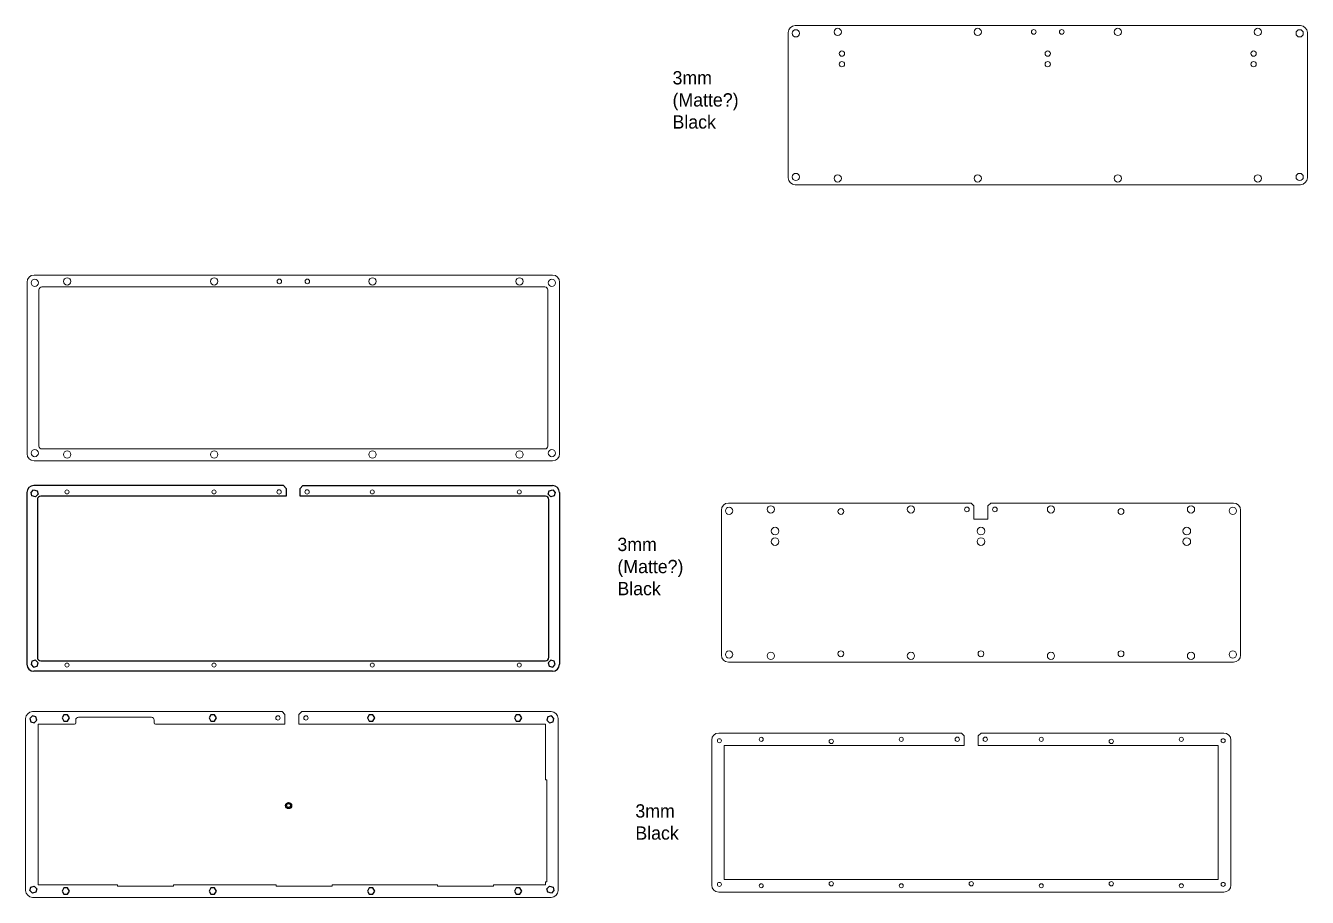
# Model space of a CAD drawing. Header units: millimetres. Extents: x 60 to 3943, y -655 to 1781.
# Drawn here: x 2076 to 2991, y 857 to 1480 of the extents above; entities that cross this region are included whole.
import ezdxf

# ---------------------------------------------------------------- set-up
doc = ezdxf.new("R2010")
doc.units = ezdxf.units.MM
doc.header["$MEASUREMENT"] = 0

msp = doc.modelspace()

# ---------------------------------------------------------------- linework, layer by layer
at = {"lineweight": 0}
for p, q in [((2620.45, 1475.06), (2620.45, 1371.46)), ((2986.23, 1480.06), (2625.45, 1480.06)), ((2991.23, 1475.06), (2991.23, 1371.46)), ((2986.23, 1366.46), (2625.45, 1366.46)), ((2081.96, 1301.89), (2452.26, 1301.89)), ((2076.96, 1296.89), (2076.96, 1174.24)), ((2085.46, 1291.39), (2085.46, 1179.74)), ((2087.46, 1293.39), (2446.76, 1293.39)), ((2448.76, 1291.39), (2448.76, 1179.74)), ((2457.26, 1174.24), (2457.26, 1296.89)), ((2446.76, 1177.74), (2087.46, 1177.74)), ((2081.96, 1169.24), (2452.26, 1169.24)), ((2577.75, 1139.03), (2751.14, 1139.03)), ((2753.14, 1137.03), (2751.14, 1139.03)), ((2753.14, 1137.03), (2753.14, 1127.53)), ((2763.14, 1137.03), (2765.14, 1139.03)), ((2763.14, 1137.03), (2763.14, 1127.53)), ((2765.14, 1139.03), (2938.53, 1139.03)), ((2572.75, 1134.03), (2572.75, 1030.43)), ((2753.14, 1127.53), (2763.14, 1127.53)), ((2943.53, 1134.03), (2943.53, 1030.43)), ((2938.53, 1025.43), (2577.75, 1025.43)), ((2259.1, 990.06), (2080.95, 990.06)), ((2261.1, 988.06), (2259.1, 990.06)), ((2271.1, 988.06), (2273.1, 990.06)), ((2273.1, 990.06), (2451.25, 990.06)), ((2075.95, 985.06), (2075.95, 862.41)), ((2084.95, 866.41), (2084.95, 981.06)), ((2084.95, 981.06), (2110.75, 981.06)), ((2111.75, 982.06), (2111.75, 984.06)), ((2165.75, 986.06), (2113.75, 986.06)), ((2167.75, 982.06), (2167.75, 984.06)), ((2261.1, 981.06), (2168.75, 981.06)), ((2261.1, 981.06), (2261.1, 988.06)), ((2271.1, 981.06), (2271.1, 988.06)), ((2271.1, 981.06), (2447.25, 981.06)), ((2447.25, 941.41), (2447.25, 981.06)), ((2456.25, 862.41), (2456.25, 985.06)), ((2570.85, 974.79), (2744.23, 974.79)), ((2746.23, 972.79), (2744.23, 974.79)), ((2746.23, 965.79), (2746.23, 972.79)), ((2756.23, 972.79), (2758.23, 974.79)), ((2756.23, 965.79), (2756.23, 972.79)), ((2758.23, 974.79), (2931.62, 974.79)), ((2565.85, 969.79), (2565.85, 866.19)), ((2574.85, 965.79), (2574.85, 870.19)), ((2574.85, 965.79), (2746.23, 965.79)), ((2756.23, 965.79), (2927.62, 965.79)), ((2927.62, 965.79), (2927.62, 870.19)), ((2936.62, 969.79), (2936.62, 866.19)), ((2448.25, 941.41), (2447.25, 941.41)), ((2448.25, 868.41), (2448.25, 941.41)), ((2927.62, 870.19), (2574.85, 870.19)), ((2084.95, 866.41), (2141.45, 866.41)), ((2141.45, 866.41), (2141.45, 865.41)), ((2141.45, 865.41), (2181.45, 865.41)), ((2181.45, 865.41), (2181.45, 866.41)), ((2181.45, 866.41), (2254.95, 866.41)), ((2254.95, 866.41), (2254.95, 865.41)), ((2254.95, 865.41), (2294.95, 865.41)), ((2294.95, 865.41), (2294.95, 866.41)), ((2294.95, 866.41), (2369.95, 866.41)), ((2369.95, 866.41), (2369.95, 865.41)), ((2369.95, 865.41), (2409.95, 865.41)), ((2409.95, 865.41), (2409.95, 866.41)), ((2409.95, 866.41), (2447.25, 866.41)), ((2447.25, 866.41), (2447.25, 868.41)), ((2447.25, 868.41), (2448.25, 868.41)), ((2931.62, 861.19), (2570.85, 861.19)), ((2080.95, 857.41), (2451.25, 857.41))]:
    msp.add_line(p, q, dxfattribs=at)
for p, q in [((2076.82, 1146.51), (2076.82, 1023.86)), ((2259.97, 1151.51), (2081.82, 1151.51)), ((2259.97, 1151.51), (2261.97, 1149.51)), ((2261.97, 1149.51), (2261.97, 1144.01)), ((2273.97, 1151.51), (2271.97, 1149.51)), ((2271.97, 1144.01), (2271.97, 1149.51)), ((2273.97, 1151.51), (2452.12, 1151.51)), ((2457.12, 1146.51), (2457.12, 1023.86)), ((2084.32, 1141.51), (2084.32, 1028.86)), ((2261.97, 1144.01), (2086.82, 1144.01)), ((2447.12, 1144.01), (2271.97, 1144.01)), ((2449.62, 1028.86), (2449.62, 1141.51)), ((2086.82, 1026.36), (2447.12, 1026.36)), ((2452.12, 1018.86), (2081.82, 1018.86))]:
    msp.add_line(p, q)
for points in [[(2084.17, 1147.85), (2084.84, 1145.34), (2083, 1143.5), (2080.49, 1144.17), (2079.82, 1146.68), (2081.66, 1148.52), (2084.17, 1147.85)], [(2453.47, 1144.17), (2450.96, 1143.5), (2449.12, 1145.34), (2449.79, 1147.85), (2452.3, 1148.52), (2454.14, 1146.68), (2453.47, 1144.17)], [(2080.49, 1026.2), (2079.82, 1023.69), (2081.66, 1021.85), (2084.17, 1022.52), (2084.84, 1025.03), (2083, 1026.87), (2080.49, 1026.2)], [(2449.79, 1022.52), (2452.3, 1021.85), (2454.14, 1023.69), (2453.47, 1026.2), (2450.96, 1026.87), (2449.12, 1025.03), (2449.79, 1022.52)], [(2079.6, 982.72), (2082.11, 982.05), (2083.95, 983.89), (2083.27, 986.4), (2080.76, 987.07), (2078.93, 985.23), (2079.6, 982.72)], [(2107.19, 985.56), (2105.89, 987.81), (2103.29, 987.81), (2101.99, 985.56), (2103.29, 983.31), (2105.89, 983.31), (2107.19, 985.56)], [(2212.19, 985.56), (2210.89, 987.81), (2208.29, 987.81), (2206.99, 985.56), (2208.29, 983.31), (2210.89, 983.31), (2212.19, 985.56)], [(2325.19, 985.56), (2323.89, 987.81), (2321.29, 987.81), (2319.99, 985.56), (2321.29, 983.31), (2323.89, 983.31), (2325.19, 985.56)], [(2430.19, 985.56), (2428.89, 987.81), (2426.29, 987.81), (2424.99, 985.56), (2426.29, 983.31), (2428.89, 983.31), (2430.19, 985.56)], [(2448.9, 986.4), (2448.23, 983.89), (2450.06, 982.05), (2452.57, 982.72), (2453.25, 985.23), (2451.41, 987.07), (2448.9, 986.4)], [(2083.27, 861.07), (2080.76, 860.4), (2078.93, 862.24), (2079.6, 864.75), (2082.11, 865.42), (2083.95, 863.58), (2083.27, 861.07)], [(2107.19, 861.91), (2105.89, 864.16), (2103.29, 864.16), (2101.99, 861.91), (2103.29, 859.66), (2105.89, 859.66), (2107.19, 861.91)], [(2212.19, 861.91), (2210.89, 864.16), (2208.29, 864.16), (2206.99, 861.91), (2208.29, 859.66), (2210.89, 859.66), (2212.19, 861.91)], [(2325.19, 861.91), (2323.89, 864.16), (2321.29, 864.16), (2319.99, 861.91), (2321.29, 859.66), (2323.89, 859.66), (2325.19, 861.91)], [(2430.19, 861.91), (2428.89, 864.16), (2426.29, 864.16), (2424.99, 861.91), (2426.29, 859.66), (2428.89, 859.66), (2430.19, 861.91)], [(2452.57, 864.75), (2453.25, 862.24), (2451.41, 860.4), (2448.9, 861.07), (2448.23, 863.58), (2450.06, 865.42), (2452.57, 864.75)]]:
    msp.add_lwpolyline(points)
msp.add_lwpolyline([(2321.31, 983.33), (2320.03, 985.56), (2321.31, 987.78), (2323.88, 987.78), (2325.16, 985.56), (2323.88, 983.33)], close=True, dxfattribs=at)
for centre, radius in [((2625.95, 1474.56), 2.6), ((2655.84, 1475.56), 2.6), ((2755.84, 1475.56), 2.6), ((2795.84, 1475.56), 1.65), ((2815.84, 1475.56), 1.65), ((2855.84, 1475.56), 2.6), ((2955.84, 1475.56), 2.6), ((2985.73, 1474.56), 2.6), ((2658.84, 1460.06), 1.9), ((2805.84, 1460.06), 1.9), ((2952.84, 1460.06), 1.9), ((2658.84, 1452.56), 1.9), ((2805.84, 1452.56), 1.9), ((2952.84, 1452.56), 1.9), ((2625.95, 1371.96), 2.6), ((2655.84, 1370.96), 2.6), ((2755.84, 1370.96), 2.6), ((2855.84, 1370.96), 2.6), ((2955.84, 1370.96), 2.6), ((2985.73, 1371.96), 2.6), ((2105.61, 1297.39), 2.6), ((2210.61, 1297.39), 2.6), ((2323.61, 1297.39), 2.6), ((2428.61, 1297.39), 2.6), ((2082.46, 1296.39), 2.6), ((2257.11, 1297.39), 1.65), ((2277.11, 1297.39), 1.65), ((2451.76, 1296.39), 2.6), ((2082.46, 1174.74), 2.6), ((2105.61, 1173.74), 2.6), ((2210.61, 1173.74), 2.6), ((2323.61, 1173.74), 2.6), ((2428.61, 1173.74), 2.6), ((2451.76, 1174.74), 2.6), ((2105.47, 1147.01), 1.45), ((2210.47, 1147.01), 1.45), ((2256.97, 1147.01), 1.55), ((2276.97, 1147.01), 1.55), ((2323.47, 1147.01), 1.45), ((2428.47, 1147.01), 1.45), ((2578.25, 1133.53), 2.6), ((2608.14, 1134.53), 2.6), ((2658.14, 1133.03), 2.1), ((2708.14, 1134.53), 2.6), ((2748.14, 1134.53), 1.65), ((2768.14, 1134.53), 1.65), ((2808.14, 1134.53), 2.6), ((2858.14, 1133.03), 2.1), ((2908.14, 1134.53), 2.6), ((2938.03, 1133.53), 2.6), ((2611.14, 1119.03), 2.75), ((2758.14, 1119.03), 2.75), ((2905.14, 1119.03), 2.75), ((2611.14, 1111.53), 2.75), ((2758.14, 1111.53), 2.75), ((2905.14, 1111.53), 2.75), ((2578.25, 1030.93), 2.6), ((2608.14, 1029.93), 2.6), ((2658.14, 1031.43), 2.1), ((2708.14, 1029.93), 2.6), ((2758.14, 1031.43), 2.1), ((2808.14, 1029.93), 2.6), ((2858.14, 1031.43), 2.1), ((2908.14, 1029.93), 2.6), ((2938.03, 1030.93), 2.6), ((2105.47, 1023.36), 1.45), ((2210.47, 1023.36), 1.45), ((2323.47, 1023.36), 1.45), ((2428.47, 1023.36), 1.45), ((2256.1, 985.56), 1.55), ((2276.1, 985.56), 1.55), ((2571.35, 969.29), 1.45), ((2601.23, 970.29), 1.45), ((2651.23, 968.79), 1.55), ((2701.23, 970.29), 1.45), ((2741.23, 970.29), 1.55), ((2761.23, 970.29), 1.55), ((2801.23, 970.29), 1.45), ((2851.23, 968.79), 1.55), ((2901.23, 970.29), 1.45), ((2931.12, 969.29), 1.45), ((2571.35, 866.69), 1.45), ((2601.23, 865.69), 1.45), ((2651.23, 867.19), 1.55), ((2701.23, 865.69), 1.45), ((2751.23, 867.19), 1.55), ((2801.23, 865.69), 1.45), ((2851.23, 867.19), 1.55), ((2901.23, 865.69), 1.45), ((2931.12, 866.69), 1.45)]:
    msp.add_circle(centre, radius, dxfattribs=at)
for radius in [2.2, 1.45]:
    msp.add_circle((2263.69, 923.02), radius)
for centre, radius, start, end in [((2625.45, 1475.06), 5, 90, 180), ((2986.23, 1475.06), 5, 0, 90), ((2625.45, 1371.46), 5, 180, 270), ((2986.23, 1371.46), 5, 270, 0), ((2081.96, 1296.89), 5, 90, 180), ((2452.26, 1296.89), 5, 0, 90), ((2087.46, 1291.39), 2, 90, 180), ((2446.76, 1291.39), 2, 0, 90), ((2081.96, 1174.24), 5, 180, 270), ((2087.46, 1179.74), 2, 180, 270), ((2446.76, 1179.74), 2, 270, 0), ((2452.26, 1174.24), 5, 270, 0), ((2577.75, 1134.03), 5, 90, 180), ((2938.53, 1134.03), 5, 0, 90), ((2577.75, 1030.43), 5, 180, 270), ((2938.53, 1030.43), 5, 270, 0), ((2080.95, 985.06), 5, 90, 180), ((2451.25, 985.06), 5, 0, 90), ((2110.75, 982.06), 1, 270, 0), ((2113.75, 984.06), 2, 90, 180), ((2165.75, 984.06), 2, 360, 90), ((2168.75, 982.06), 1, 180, 270), ((2570.85, 969.79), 5, 90, 180), ((2931.62, 969.79), 5, 0, 90), ((2080.95, 862.41), 5, 180, 270), ((2451.25, 862.41), 5, 270, 0), ((2570.85, 866.19), 5, 180, 270), ((2931.62, 866.19), 5, 270, 0)]:
    msp.add_arc(centre, radius, start, end, dxfattribs=at)
for centre, radius, start, end in [((2081.82, 1146.51), 5, 90, 180), ((2452.12, 1146.51), 5, 0, 90), ((2086.82, 1141.51), 2.5, 90, 180), ((2447.12, 1141.51), 2.5, 0, 90), ((2086.82, 1028.86), 2.5, 180, 270), ((2447.12, 1028.86), 2.5, 270, 0), ((2081.82, 1023.86), 5, 180, 270), ((2452.12, 1023.86), 5, 270, 0)]:
    msp.add_arc(centre, radius, start, end)

# ---------------------------------------------------------------- texts
at = {"lineweight": 0, "attachment_point": 1}
for s, insert, char_height in [('3mm\\P(Matte?) Black', (2537.91, 1447.54), 9.4674), ('3mm\\P(Matte?) Black', (2498.54, 1114.25), 9.4674), ('3mm Black', (2511.37, 923.89), 9.467)]:
    msp.add_mtext_dynamic_manual_height_columns(s, width=41.6283, gutter_width=1, heights=[0], dxfattribs=dict(at, insert=insert, char_height=char_height))

doc.saveas('drawing.dxf')
